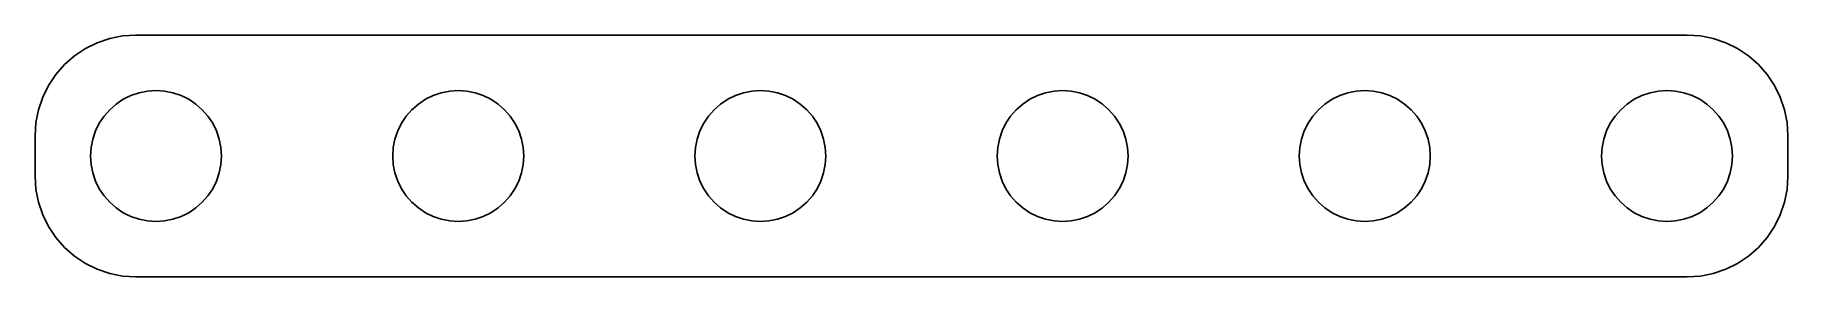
# Model space of a CAD drawing. Header units: metres. Extents: x -43.5 to 43.5, y -6 to 6.
import ezdxf

# ---------------------------------------------------------------- set-up
doc = ezdxf.new("R2010")
doc.units = ezdxf.units.M

msp = doc.modelspace()

# ---------------------------------------------------------------- linework, layer by layer
for p, q in [((-41.005, 5.33511), (-41.5488, 4.97176)), ((-40.4184, 5.62439), (-41.005, 5.33511)), ((-39.7991, 5.83463), (-40.4184, 5.62439)), ((-39.1576, 5.96222), (-39.7991, 5.83463)), ((-38.505, 6.00499), (-39.1576, 5.96222)), ((38.505, 6.00499), (-38.505, 6.00499)), ((39.1576, 5.96222), (38.505, 6.00499)), ((39.7991, 5.83463), (39.1576, 5.96222)), ((40.4184, 5.62439), (39.7991, 5.83463)), ((41.005, 5.33511), (40.4184, 5.62439)), ((41.5488, 4.97176), (41.005, 5.33511)), ((-42.0405, 4.54053), (-42.4718, 4.0488)), ((-41.5488, 4.97176), (-42.0405, 4.54053)), ((42.0405, 4.54053), (41.5488, 4.97176)), ((42.4718, 4.0488), (42.0405, 4.54053)), ((-42.8351, 3.50499), (-43.1244, 2.91841)), ((-42.4718, 4.0488), (-42.8351, 3.50499)), ((42.8351, 3.50499), (42.4718, 4.0488)), ((43.1244, 2.91841), (42.8351, 3.50499)), ((-43.1244, 2.91841), (-43.3346, 2.29909)), ((-39.4785, 2.57838), (-39.125, 2.81458)), ((-39.125, 2.81458), (-38.7437, 3.00259)), ((-38.7437, 3.00259), (-38.3412, 3.13925)), ((-38.3412, 3.13925), (-37.9242, 3.22218)), ((-37.9242, 3.22218), (-37.5, 3.25)), ((-37.5, 3.25), (-37.0758, 3.22218)), ((-37.0758, 3.22218), (-36.6588, 3.13925)), ((-36.6588, 3.13925), (-36.2563, 3.00259)), ((-36.2563, 3.00259), (-35.875, 2.81458)), ((-35.875, 2.81458), (-35.5215, 2.57838)), ((-24.4785, 2.57838), (-24.125, 2.81458)), ((-24.125, 2.81458), (-23.7437, 3.00259)), ((-23.7437, 3.00259), (-23.3412, 3.13925)), ((-23.3412, 3.13925), (-22.9242, 3.22218)), ((-22.9242, 3.22218), (-22.5, 3.25)), ((-22.5, 3.25), (-22.0758, 3.22218)), ((-22.0758, 3.22218), (-21.6588, 3.13925)), ((-21.6588, 3.13925), (-21.2563, 3.00259)), ((-21.2563, 3.00259), (-20.875, 2.81458)), ((-20.875, 2.81458), (-20.5215, 2.57838)), ((-9.47847, 2.57838), (-9.125, 2.81458)), ((-9.125, 2.81458), (-8.74371, 3.00259)), ((-8.74371, 3.00259), (-8.34116, 3.13925)), ((-8.34116, 3.13925), (-7.92421, 3.22218)), ((-7.92421, 3.22218), (-7.5, 3.25)), ((-7.5, 3.25), (-7.07578, 3.22218)), ((-7.07578, 3.22218), (-6.65883, 3.13925)), ((-6.65883, 3.13925), (-6.25627, 3.00259)), ((-6.25627, 3.00259), (-5.875, 2.81458)), ((-5.875, 2.81458), (-5.52151, 2.57838)), ((5.52151, 2.57838), (5.875, 2.81458)), ((5.875, 2.81458), (6.25627, 3.00259)), ((6.25627, 3.00259), (6.65883, 3.13925)), ((6.65883, 3.13925), (7.07578, 3.22218)), ((7.07578, 3.22218), (7.5, 3.25)), ((7.5, 3.25), (7.92421, 3.22218)), ((7.92421, 3.22218), (8.34116, 3.13925)), ((8.34116, 3.13925), (8.74371, 3.00259)), ((8.74371, 3.00259), (9.125, 2.81458)), ((9.125, 2.81458), (9.47847, 2.57838)), ((20.5215, 2.57838), (20.875, 2.81458)), ((20.875, 2.81458), (21.2563, 3.00259)), ((21.2563, 3.00259), (21.6588, 3.13925)), ((21.6588, 3.13925), (22.0758, 3.22218)), ((22.0758, 3.22218), (22.5, 3.25)), ((22.5, 3.25), (22.9242, 3.22218)), ((22.9242, 3.22218), (23.3412, 3.13925)), ((23.3412, 3.13925), (23.7437, 3.00259)), ((23.7437, 3.00259), (24.125, 2.81458)), ((24.125, 2.81458), (24.4785, 2.57838)), ((35.5215, 2.57838), (35.875, 2.81458)), ((35.875, 2.81458), (36.2563, 3.00259)), ((36.2563, 3.00259), (36.6588, 3.13925)), ((36.6588, 3.13925), (37.0758, 3.22218)), ((37.0758, 3.22218), (37.5, 3.25)), ((37.5, 3.25), (37.9242, 3.22218)), ((37.9242, 3.22218), (38.3412, 3.13925)), ((38.3412, 3.13925), (38.7437, 3.00259)), ((38.7437, 3.00259), (39.125, 2.81458)), ((39.125, 2.81458), (39.4785, 2.57838)), ((43.3346, 2.29909), (43.1244, 2.91841)), ((-43.3346, 2.29909), (-43.4622, 1.65762)), ((-40.3146, 1.625), (-40.0784, 1.97847)), ((-40.0784, 1.97847), (-39.7981, 2.2981)), ((-39.7981, 2.2981), (-39.4785, 2.57838)), ((-35.5215, 2.57838), (-35.2019, 2.2981)), ((-35.2019, 2.2981), (-34.9216, 1.97847)), ((-34.9216, 1.97847), (-34.6854, 1.625)), ((-25.3146, 1.625), (-25.0784, 1.97847)), ((-25.0784, 1.97847), (-24.7981, 2.2981)), ((-24.7981, 2.2981), (-24.4785, 2.57838)), ((-20.5215, 2.57838), (-20.2019, 2.2981)), ((-20.2019, 2.2981), (-19.9216, 1.97847)), ((-19.9216, 1.97847), (-19.6854, 1.625)), ((-10.3146, 1.625), (-10.0784, 1.97847)), ((-10.0784, 1.97847), (-9.7981, 2.2981)), ((-9.7981, 2.2981), (-9.47847, 2.57838)), ((-5.52151, 2.57838), (-5.20189, 2.2981)), ((-5.20189, 2.2981), (-4.9216, 1.97847)), ((-4.9216, 1.97847), (-4.68541, 1.625)), ((4.68541, 1.625), (4.9216, 1.97847)), ((4.9216, 1.97847), (5.20189, 2.2981)), ((5.20189, 2.2981), (5.52151, 2.57838)), ((9.47847, 2.57838), (9.7981, 2.2981)), ((9.7981, 2.2981), (10.0784, 1.97847)), ((10.0784, 1.97847), (10.3146, 1.625)), ((19.6854, 1.625), (19.9216, 1.97847)), ((19.9216, 1.97847), (20.2019, 2.2981)), ((20.2019, 2.2981), (20.5215, 2.57838)), ((24.4785, 2.57838), (24.7981, 2.2981)), ((24.7981, 2.2981), (25.0784, 1.97847)), ((25.0784, 1.97847), (25.3146, 1.625)), ((34.6854, 1.625), (34.9216, 1.97847)), ((34.9216, 1.97847), (35.2019, 2.2981)), ((35.2019, 2.2981), (35.5215, 2.57838)), ((39.4785, 2.57838), (39.7981, 2.2981)), ((39.7981, 2.2981), (40.0784, 1.97847)), ((40.0784, 1.97847), (40.3146, 1.625)), ((43.4622, 1.65762), (43.3346, 2.29909)), ((-43.4622, 1.65762), (-43.505, 1.00499)), ((-43.505, 1.00499), (-43.505, -1.00499)), ((-40.6393, 0.841156), (-40.5026, 1.24371)), ((-40.5026, 1.24371), (-40.3146, 1.625)), ((-34.6854, 1.625), (-34.4974, 1.24371)), ((-34.4974, 1.24371), (-34.3607, 0.841156)), ((-25.6393, 0.841156), (-25.5026, 1.24371)), ((-25.5026, 1.24371), (-25.3146, 1.625)), ((-19.6854, 1.625), (-19.4974, 1.24371)), ((-19.4974, 1.24371), (-19.3607, 0.841156)), ((-10.6393, 0.841156), (-10.5026, 1.24371)), ((-10.5026, 1.24371), (-10.3146, 1.625)), ((-4.68541, 1.625), (-4.49739, 1.24371)), ((-4.49739, 1.24371), (-4.36073, 0.841156)), ((4.36073, 0.841156), (4.49739, 1.24371)), ((4.49739, 1.24371), (4.68541, 1.625)), ((10.3146, 1.625), (10.5026, 1.24371)), ((10.5026, 1.24371), (10.6393, 0.841156)), ((19.3607, 0.841156), (19.4974, 1.24371)), ((19.4974, 1.24371), (19.6854, 1.625)), ((25.3146, 1.625), (25.5026, 1.24371)), ((25.5026, 1.24371), (25.6393, 0.841156)), ((34.3607, 0.841156), (34.4974, 1.24371)), ((34.4974, 1.24371), (34.6854, 1.625)), ((40.3146, 1.625), (40.5026, 1.24371)), ((40.5026, 1.24371), (40.6393, 0.841156)), ((43.505, 1.00499), (43.4622, 1.65762)), ((43.505, -1.00499), (43.505, 1.00499)), ((-40.75, 0), (-40.7222, 0.42421)), ((-40.7222, -0.42421), (-40.75, 0)), ((-40.7222, 0.42421), (-40.6393, 0.841156)), ((-34.3607, 0.841156), (-34.2778, 0.42421)), ((-34.2778, 0.42421), (-34.25, 0)), ((-34.25, 0), (-34.2778, -0.42421)), ((-25.75, 0), (-25.7222, 0.42421)), ((-25.7222, -0.42421), (-25.75, 0)), ((-25.7222, 0.42421), (-25.6393, 0.841156)), ((-19.3607, 0.841156), (-19.2778, 0.42421)), ((-19.2778, 0.42421), (-19.25, 0)), ((-19.25, 0), (-19.2778, -0.42421)), ((-10.75, 0), (-10.7222, 0.42421)), ((-10.7222, -0.42421), (-10.75, 0)), ((-10.7222, 0.42421), (-10.6393, 0.841156)), ((-4.36073, 0.841156), (-4.2778, 0.42421)), ((-4.2778, 0.42421), (-4.25, 0)), ((-4.25, 0), (-4.2778, -0.42421)), ((4.25, 0), (4.2778, 0.42421)), ((4.2778, -0.42421), (4.25, 0)), ((4.2778, 0.42421), (4.36073, 0.841156)), ((10.6393, 0.841156), (10.7222, 0.42421)), ((10.7222, 0.42421), (10.75, 0)), ((10.75, 0), (10.7222, -0.42421)), ((19.25, 0), (19.2778, 0.42421)), ((19.2778, -0.42421), (19.25, 0)), ((19.2778, 0.42421), (19.3607, 0.841156)), ((25.6393, 0.841156), (25.7222, 0.42421)), ((25.7222, 0.42421), (25.75, 0)), ((25.75, 0), (25.7222, -0.42421)), ((34.25, 0), (34.2778, 0.42421)), ((34.2778, -0.42421), (34.25, 0)), ((34.2778, 0.42421), (34.3607, 0.841156)), ((40.6393, 0.841156), (40.7222, 0.42421)), ((40.7222, 0.42421), (40.75, 0)), ((40.75, 0), (40.7222, -0.42421)), ((-40.6393, -0.841156), (-40.7222, -0.42421)), ((-40.5026, -1.24371), (-40.6393, -0.841156)), ((-34.3607, -0.841156), (-34.4974, -1.24371)), ((-34.2778, -0.42421), (-34.3607, -0.841156)), ((-25.6393, -0.841156), (-25.7222, -0.42421)), ((-25.5026, -1.24371), (-25.6393, -0.841156)), ((-19.3607, -0.841156), (-19.4974, -1.24371)), ((-19.2778, -0.42421), (-19.3607, -0.841156)), ((-10.6393, -0.841156), (-10.7222, -0.42421)), ((-10.5026, -1.24371), (-10.6393, -0.841156)), ((-4.36073, -0.841156), (-4.49739, -1.24371)), ((-4.2778, -0.42421), (-4.36073, -0.841156)), ((4.36073, -0.841156), (4.2778, -0.42421)), ((4.49739, -1.24371), (4.36073, -0.841156)), ((10.6393, -0.841156), (10.5026, -1.24371)), ((10.7222, -0.42421), (10.6393, -0.841156)), ((19.3607, -0.841156), (19.2778, -0.42421)), ((19.4974, -1.24371), (19.3607, -0.841156)), ((25.6393, -0.841156), (25.5026, -1.24371)), ((25.7222, -0.42421), (25.6393, -0.841156)), ((34.3607, -0.841156), (34.2778, -0.42421)), ((34.4974, -1.24371), (34.3607, -0.841156)), ((40.6393, -0.841156), (40.5026, -1.24371)), ((40.7222, -0.42421), (40.6393, -0.841156)), ((-43.505, -1.00499), (-43.4622, -1.65762)), ((-43.4622, -1.65762), (-43.3346, -2.29909)), ((-40.3146, -1.625), (-40.5026, -1.24371)), ((-40.0784, -1.97847), (-40.3146, -1.625)), ((-34.6854, -1.625), (-34.9216, -1.97847)), ((-34.4974, -1.24371), (-34.6854, -1.625)), ((-25.3146, -1.625), (-25.5026, -1.24371)), ((-25.0784, -1.97847), (-25.3146, -1.625)), ((-19.6854, -1.625), (-19.9216, -1.97847)), ((-19.4974, -1.24371), (-19.6854, -1.625)), ((-10.3146, -1.625), (-10.5026, -1.24371)), ((-10.0784, -1.97847), (-10.3146, -1.625)), ((-4.68541, -1.625), (-4.9216, -1.97847)), ((-4.49739, -1.24371), (-4.68541, -1.625)), ((4.68541, -1.625), (4.49739, -1.24371)), ((4.9216, -1.97847), (4.68541, -1.625)), ((10.3146, -1.625), (10.0784, -1.97847)), ((10.5026, -1.24371), (10.3146, -1.625)), ((19.6854, -1.625), (19.4974, -1.24371)), ((19.9216, -1.97847), (19.6854, -1.625)), ((25.3146, -1.625), (25.0784, -1.97847)), ((25.5026, -1.24371), (25.3146, -1.625)), ((34.6854, -1.625), (34.4974, -1.24371)), ((34.9216, -1.97847), (34.6854, -1.625)), ((40.3146, -1.625), (40.0784, -1.97847)), ((40.5026, -1.24371), (40.3146, -1.625)), ((43.3346, -2.29909), (43.4622, -1.65762)), ((43.4622, -1.65762), (43.505, -1.00499)), ((-43.3346, -2.29909), (-43.1244, -2.91841)), ((-39.7981, -2.2981), (-40.0784, -1.97847)), ((-39.4785, -2.57838), (-39.7981, -2.2981)), ((-39.125, -2.81458), (-39.4785, -2.57838)), ((-35.5215, -2.57838), (-35.875, -2.81458)), ((-35.2019, -2.2981), (-35.5215, -2.57838)), ((-34.9216, -1.97847), (-35.2019, -2.2981)), ((-24.7981, -2.2981), (-25.0784, -1.97847)), ((-24.4785, -2.57838), (-24.7981, -2.2981)), ((-24.125, -2.81458), (-24.4785, -2.57838)), ((-20.5215, -2.57838), (-20.875, -2.81458)), ((-20.2019, -2.2981), (-20.5215, -2.57838)), ((-19.9216, -1.97847), (-20.2019, -2.2981)), ((-9.7981, -2.2981), (-10.0784, -1.97847)), ((-9.47847, -2.57838), (-9.7981, -2.2981)), ((-9.125, -2.81458), (-9.47847, -2.57838)), ((-5.52151, -2.57838), (-5.875, -2.81458)), ((-5.20189, -2.2981), (-5.52151, -2.57838)), ((-4.9216, -1.97847), (-5.20189, -2.2981)), ((5.20189, -2.2981), (4.9216, -1.97847)), ((5.52151, -2.57838), (5.20189, -2.2981)), ((5.875, -2.81458), (5.52151, -2.57838)), ((9.47847, -2.57838), (9.125, -2.81458)), ((9.7981, -2.2981), (9.47847, -2.57838)), ((10.0784, -1.97847), (9.7981, -2.2981)), ((20.2019, -2.2981), (19.9216, -1.97847)), ((20.5215, -2.57838), (20.2019, -2.2981)), ((20.875, -2.81458), (20.5215, -2.57838)), ((24.4785, -2.57838), (24.125, -2.81458)), ((24.7981, -2.2981), (24.4785, -2.57838)), ((25.0784, -1.97847), (24.7981, -2.2981)), ((35.2019, -2.2981), (34.9216, -1.97847)), ((35.5215, -2.57838), (35.2019, -2.2981)), ((35.875, -2.81458), (35.5215, -2.57838)), ((39.4785, -2.57838), (39.125, -2.81458)), ((39.7981, -2.2981), (39.4785, -2.57838)), ((40.0784, -1.97847), (39.7981, -2.2981)), ((43.1244, -2.91841), (43.3346, -2.29909)), ((-43.1244, -2.91841), (-42.8351, -3.50499)), ((-38.7437, -3.00259), (-39.125, -2.81458)), ((-38.3412, -3.13925), (-38.7437, -3.00259)), ((-37.9242, -3.22218), (-38.3412, -3.13925)), ((-37.5, -3.25), (-37.9242, -3.22218)), ((-37.0758, -3.22218), (-37.5, -3.25)), ((-36.6588, -3.13925), (-37.0758, -3.22218)), ((-36.2563, -3.00259), (-36.6588, -3.13925)), ((-35.875, -2.81458), (-36.2563, -3.00259)), ((-23.7437, -3.00259), (-24.125, -2.81458)), ((-23.3412, -3.13925), (-23.7437, -3.00259)), ((-22.9242, -3.22218), (-23.3412, -3.13925)), ((-22.5, -3.25), (-22.9242, -3.22218)), ((-22.0758, -3.22218), (-22.5, -3.25)), ((-21.6588, -3.13925), (-22.0758, -3.22218)), ((-21.2563, -3.00259), (-21.6588, -3.13925)), ((-20.875, -2.81458), (-21.2563, -3.00259)), ((-8.74371, -3.00259), (-9.125, -2.81458)), ((-8.34116, -3.13925), (-8.74371, -3.00259)), ((-7.92421, -3.22218), (-8.34116, -3.13925)), ((-7.5, -3.25), (-7.92421, -3.22218)), ((-7.07578, -3.22218), (-7.5, -3.25)), ((-6.65883, -3.13925), (-7.07578, -3.22218)), ((-6.25627, -3.00259), (-6.65883, -3.13925)), ((-5.875, -2.81458), (-6.25627, -3.00259)), ((6.25627, -3.00259), (5.875, -2.81458)), ((6.65883, -3.13925), (6.25627, -3.00259)), ((7.07578, -3.22218), (6.65883, -3.13925)), ((7.5, -3.25), (7.07578, -3.22218)), ((7.92421, -3.22218), (7.5, -3.25)), ((8.34116, -3.13925), (7.92421, -3.22218)), ((8.74371, -3.00259), (8.34116, -3.13925)), ((9.125, -2.81458), (8.74371, -3.00259)), ((21.2563, -3.00259), (20.875, -2.81458)), ((21.6588, -3.13925), (21.2563, -3.00259)), ((22.0758, -3.22218), (21.6588, -3.13925)), ((22.5, -3.25), (22.0758, -3.22218)), ((22.9242, -3.22218), (22.5, -3.25)), ((23.3412, -3.13925), (22.9242, -3.22218)), ((23.7437, -3.00259), (23.3412, -3.13925)), ((24.125, -2.81458), (23.7437, -3.00259)), ((36.2563, -3.00259), (35.875, -2.81458)), ((36.6588, -3.13925), (36.2563, -3.00259)), ((37.0758, -3.22218), (36.6588, -3.13925)), ((37.5, -3.25), (37.0758, -3.22218)), ((37.9242, -3.22218), (37.5, -3.25)), ((38.3412, -3.13925), (37.9242, -3.22218)), ((38.7437, -3.00259), (38.3412, -3.13925)), ((39.125, -2.81458), (38.7437, -3.00259)), ((42.8351, -3.50499), (43.1244, -2.91841)), ((-42.8351, -3.50499), (-42.4718, -4.0488)), ((-42.4718, -4.0488), (-42.0405, -4.54053)), ((42.0405, -4.54053), (42.4718, -4.0488)), ((42.4718, -4.0488), (42.8351, -3.50499)), ((-42.0405, -4.54053), (-41.5488, -4.97176)), ((-41.5488, -4.97176), (-41.005, -5.33511)), ((41.005, -5.33511), (41.5488, -4.97176)), ((41.5488, -4.97176), (42.0405, -4.54053)), ((-41.005, -5.33511), (-40.4184, -5.62439)), ((-40.4184, -5.62439), (-39.7991, -5.83463)), ((-39.7991, -5.83463), (-39.1576, -5.96222)), ((-39.1576, -5.96222), (-38.505, -6.00499)), ((-38.505, -6.00499), (38.505, -6.00499)), ((38.505, -6.00499), (39.1576, -5.96222)), ((39.1576, -5.96222), (39.7991, -5.83463)), ((39.7991, -5.83463), (40.4184, -5.62439)), ((40.4184, -5.62439), (41.005, -5.33511))]:
    msp.add_line(p, q)

doc.saveas('drawing.dxf')
